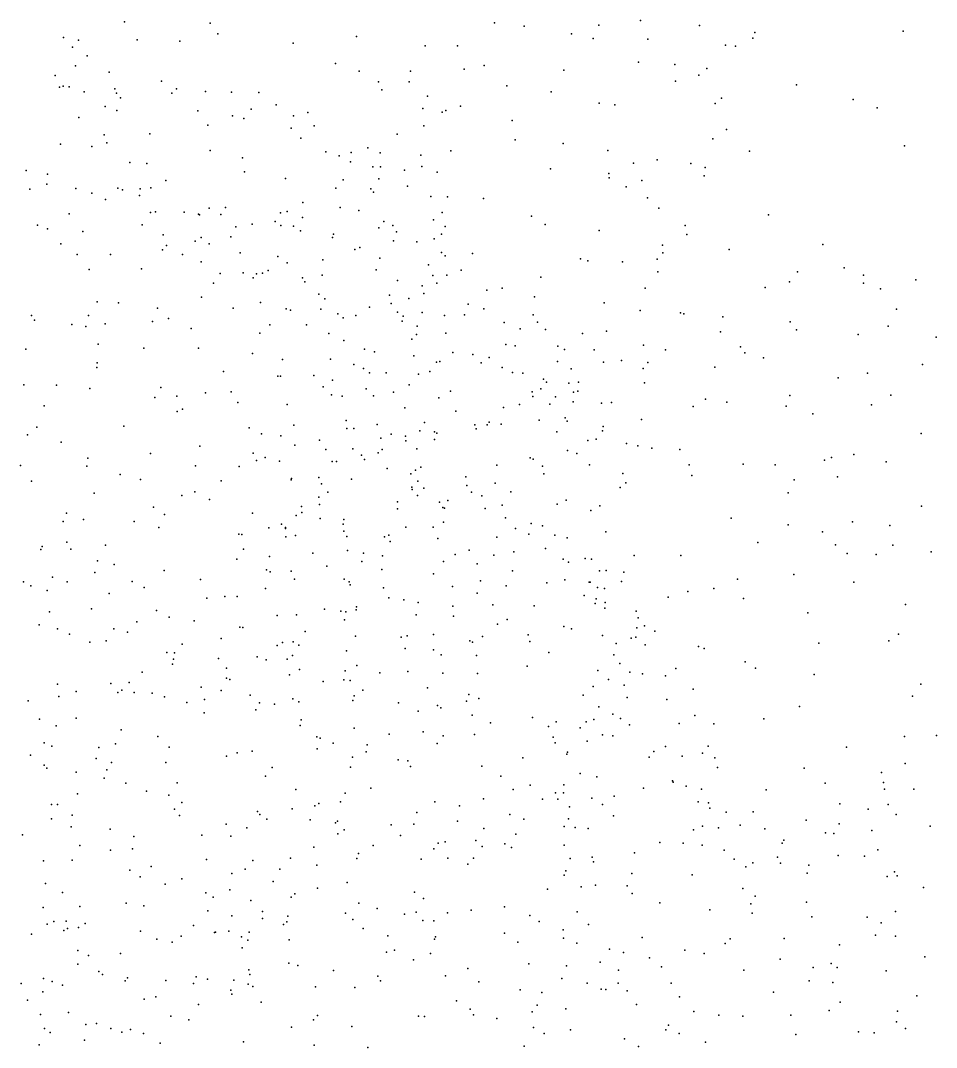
# Model space of a CAD drawing. Header units: metres. Extents: x -23.9 to 23.9, y -28.5 to 28.5.
# Drawn here: x -7.475 to -5.982, y 6.723 to 8.398 of the extents above; entities that cross this region are included whole.
import ezdxf

# ---------------------------------------------------------------- set-up
doc = ezdxf.new("R2010")
doc.units = ezdxf.units.M

msp = doc.modelspace()

# ---------------------------------------------------------------- linework, layer by layer
for p in [(-7.3058, 8.3961, 22.3571), (-7.166, 8.3938, 0.0244), (-6.7025, 8.3944, 24.7648), (-6.5326, 8.3909, 23.874), (-6.4643, 8.3983, 23.7963), (-7.1534, 8.3766, 22.4853), (-6.6544, 8.3893, 22.7711), (-6.577, 8.3765, -6.8494), (-6.3683, 8.3904, 7.4366), (-6.2779, 8.3789, -19.2549), (-6.0362, 8.3809, 11.1299), (-7.4053, 8.3705, 16.2719), (-7.3808, 8.3662, 25.4522), (-7.2852, 8.3671, -16.9432), (-7.2156, 8.3646, 25.3564), (-7.0306, 8.3612, 22.6444), (-6.9276, 8.3724, 25.0872), (-6.5419, 8.369, 22.8489), (-6.4528, 8.3678, 1.1785), (-6.3261, 8.3582, 23.2126), (-6.2815, 8.3698, 12.9068), (-7.3904, 8.3548, 16.5055), (-7.3664, 8.3409, 16.3894), (-6.8155, 8.3569, 24.2236), (-6.7626, 8.357, 24.3066), (-6.3097, 8.3567, 23.3562), (-7.3854, 8.3244, 16.6682), (-6.9619, 8.3281, 25.1605), (-6.7192, 8.325, 24.6399), (-6.4679, 8.3303, 22.9364), (-6.4083, 8.3265, 12.5623), (-7.419, 8.3084, 16.7519), (-7.3307, 8.3142, 13.4428), (-6.9229, 8.3159, 11.8905), (-6.8394, 8.3155, 24.0635), (-6.7517, 8.3188, 11.1794), (-6.5896, 8.3174, 23.9125), (-6.3693, 8.3094, 23.1058), (-6.3562, 8.32, 23.5949), (-7.4058, 8.2912, 16.0997), (-7.2454, 8.2996, 16.6765), (-6.8914, 8.2982, 24.1935), (-6.8415, 8.2982, 25.0058), (-6.6824, 8.2918, 22.761), (-6.4077, 8.2993, 23.7051), (-6.2104, 8.2937, 14.9342), (-7.4119, 8.2899, 13.8434), (-7.396, 8.2901, 22.3872), (-7.3717, 8.2819, 6.7175), (-7.3215, 8.2869, 25.4652), (-7.3188, 8.2799, 16.8472), (-7.2288, 8.2801, 16.825), (-7.221, 8.287, 22.505), (-7.1736, 8.2823, 16.7577), (-7.1313, 8.2816, 25.3722), (-7.0865, 8.2811, 10.2384), (-6.8864, 8.2852, 13.214), (-6.8118, 8.2751, 24.3303), (-6.6104, 8.2821, 22.8125), (-7.3371, 8.2579, 16.2078), (-7.3121, 8.272, 16.4222), (-7.0586, 8.2606, 25.33), (-6.7581, 8.2585, 24.5821), (-6.5321, 8.2633, -17.1895), (-6.5064, 8.2609, 13.3509), (-6.3429, 8.263, 23.1961), (-6.3323, 8.2717, 23.4936), (-6.1179, 8.2693, 6.3697), (-7.3804, 8.2401, 16.9399), (-7.3183, 8.2514, 16.2978), (-7.1861, 8.2508, 25.4288), (-7.1294, 8.2429, 16.8798), (-7.0994, 8.2535, 16.5205), (-7.03, 8.2428, 16.6367), (-7.0071, 8.2484, 22.6821), (-6.8191, 8.2546, 24.901), (-6.7876, 8.2487, 24.4308), (-6.7819, 8.2514, 24.7169), (-6.0785, 8.2562, 0.2513), (-7.1698, 8.2276, 16.3847), (-7.1113, 8.2386, 22.6552), (-6.9963, 8.2267, 16.7232), (-6.8175, 8.2264, 22.7167), (-6.6735, 8.2352, -5.1249), (-7.3391, 8.212, 25.5034), (-7.2642, 8.2133, 17.0034), (-7.0339, 8.2229, 16.8407), (-6.8611, 8.213, 25.0706), (-6.3245, 8.2204, 23.3743), (-7.4102, 8.1969, 15.9928), (-7.3588, 8.1931, 16.0635), (-7.3347, 8.1988, -9.8449), (-7.0184, 8.2063, 24.1147), (-6.9088, 8.1908, 14.7046), (-6.669, 8.204, 22.7873), (-6.5905, 8.1979, 23.8896), (-6.3466, 8.2052, -22.4822), (-6.0343, 8.1938, 0.5833), (-7.1658, 8.1863, 17.0217), (-7.1133, 8.1745, 16.3261), (-6.9777, 8.1843, 25.3013), (-6.9555, 8.1774, 16.4973), (-6.9364, 8.1831, 16.5932), (-6.889, 8.1826, 24.3434), (-6.8228, 8.1788, 24.8581), (-6.7739, 8.1859, 23.9891), (-6.5178, 8.1866, 23.8244), (-6.2867, 8.1852, -17.9699), (-7.2972, 8.1667, 16.1704), (-7.2695, 8.1649, 17.0739), (-6.9371, 8.1681, -22.4327), (-6.9008, 8.1595, 25.2098), (-6.8882, 8.1597, 16.6757), (-6.821, 8.1605, 24.9612), (-6.6112, 8.1566, 22.8471), (-6.4758, 8.1656, 22.9801), (-6.4373, 8.1712, 23.7024), (-6.3827, 8.1653, 13.7762), (-6.359, 8.1585, 23.4848), (-7.4663, 8.1537, 17.0618), (-7.4314, 8.1478, 22.4974), (-7.1103, 8.1516, 22.5773), (-7.0432, 8.1408, 17.019), (-6.891, 8.14, 24.0397), (-6.8495, 8.1544, 24.4681), (-6.796, 8.1511, 24.6922), (-6.5161, 8.1491, -15.9319), (-6.5154, 8.1415, -6.5873), (-6.3605, 8.1449, 23.2774), (-7.4602, 8.1231, 17.777), (-7.4323, 8.1313, 17.4196), (-7.3852, 8.1246, 25.54), (-7.3165, 8.1251, -8.9771), (-7.2802, 8.1237, 17.6262), (-7.2627, 8.1254, 25.5146), (-7.2381, 8.1375, 22.52), (-6.9613, 8.125, 16.3634), (-6.9493, 8.1385, 1.128), (-6.904, 8.124, 16.8828), (-6.8441, 8.1284, 22.6786), (-6.4878, 8.1269, 12.0432), (-6.4623, 8.1375, 7.8003), (-7.3592, 8.1167, 16.0169), (-7.3367, 8.1062, 17.1965), (-7.3091, 8.1221, 17.724), (-7.2814, 8.1128, 17.4407), (-6.8997, 8.1185, 16.4501), (-6.8065, 8.1111, 24.7717), (-6.7794, 8.1106, 22.7604), (-6.7205, 8.1081, 23.9373), (-6.4531, 8.1089, 23.0457), (-7.1676, 8.0921, 22.4615), (-7.1409, 8.0935, 25.4763), (-7.015, 8.1018, 22.5391), (-6.9541, 8.0934, 24.0849), (-6.4348, 8.0922, 23.6391), (-7.3961, 8.083, 17.8704), (-7.2631, 8.0853, 16.1122), (-7.2553, 8.0864, 17.2025), (-7.2083, 8.0859, 17.7307), (-7.1853, 8.0826, 17.4749), (-7.1837, 8.0812, 16.162), (-7.1487, 8.082, 17.163), (-7.0512, 8.0846, 17.1007), (-7.0408, 8.0866, 16.2473), (-7.0158, 8.0769, 14.0835), (-6.9236, 8.0885, 25.2838), (-6.8021, 8.0733, 16.5822), (-6.7876, 8.085, 24.8778), (-6.6423, 8.0792, 23.8758), (-6.2557, 8.0812, 24.8082), (-7.4478, 8.0646, 9.1914), (-7.4315, 8.0585, 22.5597), (-7.2767, 8.0651, 17.3059), (-7.1244, 8.0621, 17.6162), (-7.0974, 8.0662, -13.6436), (-7.0602, 8.0708, 24.3114), (-7.051, 8.0642, 22.441), (-7.0304, 8.0628, 24.1723), (-6.891, 8.0604, 16.3482), (-6.8829, 8.0703, 22.5838), (-6.868, 8.0642, 24.5617), (-6.7828, 8.0623, 16.6877), (-6.6198, 8.0659, -23.2711), (-6.5317, 8.056, 23.7604), (-6.3917, 8.0641, 23.2655), (-7.3738, 8.0545, 22.492), (-7.2429, 8.0486, 22.4156), (-7.1809, 8.0443, -9.3455), (-7.1324, 8.0457, 17.7463), (-7.0186, 8.0551, 9.861), (-6.9664, 8.0443, 16.2567), (-6.9652, 8.0499, 17.0747), (-6.8625, 8.0538, 16.9643), (-6.8011, 8.0425, 25.0596), (-6.7889, 8.0499, 16.7876), (-6.3892, 8.0492, 23.3579), (-7.4097, 8.0344, 15.9091), (-7.2438, 8.0242, -16.5373), (-7.2373, 8.0314, 0.2778), (-7.1903, 8.0384, 17.3268), (-7.1676, 8.034, 22.3788), (-6.9302, 8.0249, 22.4371), (-6.922, 8.0281, 24.477), (-6.8673, 8.0388, 23.9723), (-6.8293, 8.0376, 25.1403), (-6.4284, 8.0317, 23.1972), (-6.3198, 8.0247, -5.6344), (-6.1672, 8.033, 11.5687), (-7.3831, 8.0167, 17.9736), (-7.3285, 8.0165, 25.5592), (-7.2111, 8.0169, 16.0946), (-7.1171, 8.0193, 17.3801), (-7.0555, 8.0137, 17.1841), (-6.9822, 8.0082, 25.3783), (-6.8895, 8.0109, 25.2591), (-6.7887, 8.0201, 22.5989), (-6.7827, 8.0147, 23.9091), (-6.7383, 8.0181, 22.7572), (-6.5621, 8.0098, 11.697), (-6.5506, 8.0064, 22.9994), (-6.4373, 8.0091, 23.5202), (-6.4281, 8.0196, -6.0812), (-7.3634, 7.9922, 22.3812), (-7.2778, 7.9932, 22.3434), (-7.1807, 8.0049, 25.5134), (-7.0715, 7.9909, 25.4495), (-7.0405, 8.0032, 17.6187), (-6.8954, 7.9917, 17.0632), (-6.8103, 7.9997, 22.5119), (-6.7566, 7.991, 13.778), (-6.4939, 8.0046, 23.6473), (-6.1323, 7.9948, 16.2415), (-7.1495, 7.986, 22.3084), (-7.1123, 7.9868, 16.1291), (-7.096, 7.9788, 17.2523), (-7.0907, 7.9852, 24.2792), (-7.0807, 7.9864, -0.1741), (-7.0153, 7.9785, 17.4983), (-7.0117, 7.9724, -15.9047), (-6.9833, 7.9829, 22.346), (-6.8607, 7.9741, 22.4069), (-6.8031, 7.9824, 16.9558), (-6.7801, 7.9833, 24.9706), (-6.6271, 7.9799, 23.7849), (-6.4364, 7.9882, 23.4162), (-6.2214, 7.9724, 16.0756), (-6.2087, 7.9887, 16.2055), (-6.1009, 7.9829, 16.0555), (-6.0156, 7.9754, 16.3704), (-7.1608, 7.9701, 17.9368), (-6.8202, 7.9657, 16.3353), (-6.7966, 7.9701, -7.0534), (-6.715, 7.9585, 16.6191), (-6.6901, 7.9618, 22.6532), (-6.4568, 7.9618, 23.3049), (-6.2614, 7.963, 16.3507), (-6.1007, 7.9702, -15.7728), (-6.0732, 7.9607, 16.431), (-7.3501, 7.9397, 22.301), (-7.1803, 7.9473, 0.7784), (-6.9891, 7.9518, 17.1968), (-6.9791, 7.9447, 24.1177), (-6.8735, 7.9505, 23.9213), (-6.8424, 7.9452, 15.031), (-6.8176, 7.953, 24.6432), (-6.6372, 7.9475, 22.9017), (-7.3155, 7.9378, 8.1612), (-7.2519, 7.9292, 18.0449), (-7.1283, 7.9293, 25.4979), (-7.084, 7.9382, 22.2682), (-7.0419, 7.9283, 24.6399), (-7.0352, 7.9262, 24.2017), (-6.9856, 7.9275, 16.1453), (-6.9064, 7.9311, 17.1347), (-6.8708, 7.9368, 24.5313), (-6.8607, 7.9227, 25.1424), (-6.8203, 7.9221, 17.0466), (-6.7454, 7.9359, 16.898), (-6.7197, 7.9282, 16.4899), (-6.5238, 7.9377, 23.1298), (-6.4653, 7.9255, -19.2822), (-6.0469, 7.9278, 15.9091), (-7.4575, 7.9173, 18.1036), (-7.4527, 7.9099, 15.8493), (-7.3645, 7.9171, 18.0901), (-7.2603, 7.9076, 25.551), (-7.2338, 7.9125, 16.0449), (-6.9579, 7.9202, 24.4115), (-6.9495, 7.9137, 17.6814), (-6.9284, 7.917, 6.1999), (-6.8532, 7.9078, -22.0118), (-6.8512, 7.9163, 16.2438), (-6.784, 7.9171, 24.7273), (-6.7516, 7.9186, 16.3956), (-6.687, 7.9059, 16.7438), (-6.6395, 7.9182, 22.8174), (-6.6325, 7.9063, 22.7092), (-6.3992, 7.9216, 16.2755), (-6.3941, 7.9198, 16.1094), (-6.3303, 7.9153, 16.4245), (-6.2207, 7.9071, 16.5308), (-7.3918, 7.9026, 15.9126), (-7.3689, 7.8992, 25.5733), (-7.3375, 7.9035, 15.9904), (-7.1968, 7.8959, 22.2276), (-7.0853, 7.8884, 17.9652), (-7.0689, 7.902, 14.5823), (-7.0088, 7.9018, 22.247), (-6.8288, 7.8996, 23.8416), (-6.7817, 7.8887, 16.3202), (-6.6608, 7.8955, 22.558), (-6.6195, 7.8942, 23.6837), (-6.5201, 7.8918, 23.478), (-6.334, 7.8904, 15.9431), (-6.2103, 7.8939, -18.868), (-6.0607, 7.9001, 7.2662), (-6.9727, 7.8878, 25.3783), (-6.9484, 7.8764, 17.7766), (-6.8371, 7.8789, 22.3097), (-6.8296, 7.8864, 25.1724), (-6.5588, 7.8879, 23.5765), (-6.1097, 7.8861, 16.5839), (-5.9826, 7.882, 15.8527), (-7.4664, 7.8626, 22.2911), (-7.3484, 7.8703, 22.2428), (-7.2743, 7.8639, 18.1059), (-7.1852, 7.8638, 25.5195), (-7.097, 7.8554, 24.2811), (-6.9147, 7.8622, 24.4752), (-6.8983, 7.858, 23.8729), (-6.7704, 7.8569, 24.8938), (-6.6841, 7.8698, 1.0074), (-6.669, 7.8679, -0.2911), (-6.5991, 7.8672, 23.0813), (-6.5886, 7.862, 22.9663), (-6.5401, 7.8613, 23.3282), (-6.4597, 7.8687, 16.0674), (-6.4237, 7.861, 16.4425), (-6.3014, 7.8661, 0.2952), (-6.2944, 7.8563, 16.5683), (-7.3501, 7.8401, 18.1422), (-7.0484, 7.8455, -0.5006), (-6.9697, 7.846, 16.1189), (-6.8342, 7.8512, 17.11), (-6.7973, 7.841, 23.7482), (-6.7916, 7.8422, 25.0497), (-6.7376, 7.8534, 22.3836), (-6.724, 7.8401, 16.9556), (-6.7111, 7.849, 16.423), (-6.6, 7.8422, 23.194), (-6.525, 7.841, 16.2356), (-6.4953, 7.8441, 16.3553), (-6.4527, 7.8408, 15.9825), (-6.264, 7.8482, 15.8273), (-7.3507, 7.8324, -22.7396), (-7.1443, 7.8259, 22.1742), (-6.9317, 7.8375, 17.2369), (-6.9159, 7.8307, 17.3894), (-6.9064, 7.8237, 22.2328), (-6.8789, 7.8237, 17.5363), (-6.8263, 7.8216, 4.6195), (-6.8081, 7.8259, 16.2424), (-6.6902, 7.8327, 23.6693), (-6.6729, 7.8245, 16.837), (-6.6561, 7.8232, 16.7314), (-6.5774, 7.8305, 22.7919), (-6.4603, 7.8306, -16.5812), (-6.3434, 7.8332, 15.8524), (-6.0943, 7.8233, 23.6142), (-6.0048, 7.8372, 16.6408), (-7.0557, 7.8185, 24.2129), (-7.0514, 7.8183, 25.4321), (-6.9969, 7.8192, 24.1263), (-6.9668, 7.8119, -5.0703), (-6.6229, 7.8135, 16.5217), (-6.6176, 7.8084, 23.3077), (-6.5815, 7.8069, 22.5976), (-6.5653, 7.8086, 22.7026), (-6.4579, 7.8076, 16.5103), (-6.1425, 7.8156, 16.6754), (-7.4701, 7.8043, 15.8506), (-7.4164, 7.8034, 22.2238), (-7.3625, 7.7983, 15.9575), (-7.2464, 7.7998, 22.1678), (-7.1739, 7.7909, -23.2273), (-7.1318, 7.7925, 25.4845), (-6.982, 7.8009, 25.3748), (-6.9684, 7.7881, 22.1824), (-6.9119, 7.7976, 17.8224), (-6.8673, 7.7924, 25.2213), (-6.8419, 7.8042, 24.5999), (-6.774, 7.7938, 23.6639), (-6.6409, 7.7928, 22.4409), (-6.6271, 7.7978, -19.7774), (-6.5737, 7.7923, 10.1053), (-6.5665, 7.7939, 16.1085), (-7.2561, 7.7834, 25.5351), (-7.2206, 7.7858, 6.6427), (-7.1209, 7.7752, 24.9477), (-7.0405, 7.7722, 18.0367), (-6.9507, 7.7859, 17.9141), (-6.8997, 7.7863, 24.5125), (-6.7933, 7.7832, 24.7579), (-6.6618, 7.7719, 23.387), (-6.64, 7.7853, 16.3087), (-6.6125, 7.7728, 16.6007), (-6.6033, 7.7844, 23.0568), (-6.5745, 7.7762, -15.2932), (-6.5279, 7.7745, 15.957), (-6.512, 7.7753, 25.3519), (-6.3583, 7.7806, 16.6347), (-6.3238, 7.7757, 15.7626), (-6.2213, 7.7867, -18.3051), (-6.088, 7.7717, 10.6581), (-6.0564, 7.7872, 15.7179), (-7.4369, 7.7697, -0.35), (-7.22, 7.7609, 15.9999), (-7.2114, 7.7646, 18.1496), (-6.8488, 7.7664, 17.4715), (-6.7655, 7.7613, 23.5752), (-6.6877, 7.7674, 23.4797), (-6.3786, 7.7689, 23.8092), (-6.2268, 7.7693, 16.7093), (-6.1837, 7.757, 15.6988), (-7.0296, 7.7382, 22.1388), (-6.9446, 7.7462, 23.8752), (-6.894, 7.7397, 23.7312), (-6.8165, 7.7426, 22.2291), (-6.7348, 7.7389, -14.2933), (-6.7142, 7.7391, 22.303), (-6.7114, 7.7435, 16.9939), (-6.6918, 7.74, 23.222), (-6.6298, 7.7464, 16.2135), (-6.5872, 7.7505, 15.2007), (-6.5843, 7.7448, 16.017), (-6.4631, 7.7479, 16.5834), (-7.4637, 7.7228, -7.0568), (-7.4485, 7.7353, 18.2233), (-7.3068, 7.7369, 18.2134), (-7.1024, 7.7342, 18.1183), (-7.0823, 7.7243, 25.4296), (-7.0509, 7.7212, 24.311), (-6.943, 7.7329, 24.4632), (-6.9316, 7.733, 4.1975), (-6.8712, 7.7237, 0.6993), (-6.824, 7.7289, 17.5609), (-6.8001, 7.7273, 24.95), (-6.7963, 7.7253, 23.4892), (-6.7324, 7.7322, 16.2596), (-6.6009, 7.7276, -20.353), (-6.5267, 7.7291, 22.6771), (-6.5251, 7.7363, 22.8045), (-6.0069, 7.7246, 25.0726), (-7.4092, 7.7108, 22.1715), (-7.0281, 7.706, 24.1281), (-6.9877, 7.7141, 18.1123), (-6.888, 7.7174, 23.6356), (-6.8476, 7.7204, 17.3994), (-6.8473, 7.7131, 24.6491), (-6.8004, 7.7149, 24.8641), (-6.5501, 7.7133, 22.9662), (-6.5367, 7.7153, 16.5424), (-6.4873, 7.7083, 13.8587), (-6.4689, 7.7047, 15.804), (-7.2632, 7.6924, 25.5098), (-7.183, 7.7039, 18.219), (-7.096, 7.6928, 18.2475), (-6.9775, 7.6985, 23.9879), (-6.9334, 7.7, 17.9698), (-6.9196, 7.6896, 23.5334), (-6.8923, 7.6932, 18.1315), (-6.8858, 7.6988, 17.2834), (-6.8292, 7.6996, 17.7345), (-6.5836, 7.6972, 23.0637), (-6.5684, 7.6922, 22.4845), (-6.4461, 7.701, -5.5402), (-6.4003, 7.6988, 15.7365), (-6.1168, 7.6907, 15.6427), (-7.4752, 7.6727, 25.5346), (-7.3671, 7.6715, 18.287), (-7.3657, 7.6848, 15.9686), (-7.1902, 7.672, 25.4733), (-7.1187, 7.6711, 22.1044), (-7.0905, 7.6807, 16.0175), (-7.0763, 7.6857, 24.2322), (-7.0528, 7.6797, 18.3263), (-6.9669, 7.6792, 25.3063), (-6.9601, 7.679, 18.3211), (-6.9142, 7.6826, 22.1543), (-6.6985, 7.6731, 23.3112), (-6.6441, 7.6852, 16.0594), (-6.6395, 7.6827, 16.8305), (-6.6242, 7.6715, 23.1367), (-6.5476, 7.6737, -6.6837), (-6.3852, 7.6738, 16.7151), (-6.297, 7.675, 16.7521), (-6.2448, 7.6736, 15.6503), (-6.1647, 7.6815, 8.2316), (-6.153, 7.6859, 8.635), (-6.0642, 7.6787, 16.7908), (-7.313, 7.6577, 22.1155), (-6.8774, 7.6677, 18.3378), (-6.8389, 7.659, 18.0368), (-6.8313, 7.6652, 24.7508), (-6.8225, 7.6701, 18.2047), (-6.749, 7.6541, 17.0665), (-6.6219, 7.6588, 15.9599), (-6.4931, 7.6594, 6.138), (-6.3809, 7.6564, 7.4103), (-6.1435, 7.6544, 13.9062), (-7.4573, 7.6469, 15.9209), (-7.2795, 7.6499, 15.9806), (-7.1481, 7.6478, 18.391), (-7.0338, 7.6495, 18.4244), (-7.0336, 7.6514, 25.3625), (-6.9891, 7.6528, 23.5861), (-6.9845, 7.6428, 22.1144), (-6.9355, 7.6504, 24.5065), (-6.8374, 7.6374, 17.2358), (-6.8277, 7.6473, 24.9447), (-6.7478, 7.6401, 18.145), (-6.7014, 7.6439, 16.1361), (-6.4883, 7.6441, 22.7498), (-6.214, 7.6493, 16.7969), (-7.355, 7.6274, 25.5081), (-7.2124, 7.6235, 22.0902), (-7.191, 7.6299, 15.9882), (-6.9888, 7.6208, 23.7379), (-6.974, 7.629, 16.0429), (-6.837, 7.6336, 17.8225), (-6.8283, 7.6239, 17.3573), (-6.8178, 7.6359, 18.3897), (-6.74, 7.6292, 18.3047), (-6.7234, 7.623, 22.2448), (-6.6761, 7.6297, 3.9894), (-6.4979, 7.6366, 22.8731), (-6.2235, 7.6282, 5.201), (-7.2584, 7.6047, 18.4036), (-7.1671, 7.6172, 10.0311), (-7.0171, 7.606, 6.3702), (-6.9877, 7.6088, 23.8249), (-6.8609, 7.6133, 18.4892), (-6.7922, 7.613, 17.1429), (-6.787, 7.6041, 17.6472), (-6.7787, 7.6156, 23.3186), (-6.6901, 7.6079, 18.0682), (-6.6003, 7.6095, 22.3785), (-6.5856, 7.6159, 15.8465), (-6.5306, 7.6067, 22.4999), (-6.0063, 7.6065, 19.7132), (-7.4003, 7.5948, 18.3039), (-7.2404, 7.5927, -19.4951), (-7.0973, 7.5948, 18.5288), (-7.0257, 7.5908, 14.7517), (-7.0164, 7.5962, 23.9789), (-6.8604, 7.602, 25.0454), (-6.7841, 7.6031, 17.9376), (-6.718, 7.6027, 16.0463), (-6.6846, 7.5872, 16.9737), (-6.5452, 7.5993, 16.65), (-7.4058, 7.5812, 15.955), (-7.3723, 7.5844, 22.1003), (-7.2899, 7.5813, 25.4682), (-7.2498, 7.5715, 15.9664), (-7.0706, 7.571, 24.0682), (-7.0499, 7.5768, 23.6199), (-7.0435, 7.5714, 25.3151), (-6.9868, 7.5864, 24.3519), (-6.9495, 7.5767, 25.2069), (-6.948, 7.5846, 18.5515), (-6.8473, 7.5722, 15.9759), (-6.8027, 7.5723, 22.1789), (-6.7855, 7.5804, 17.7389), (-6.643, 7.578, 23.2057), (-6.6245, 7.5742, 18.1508), (-6.3168, 7.5866, 16.7986), (-6.2236, 7.5756, 15.5904), (-6.1189, 7.5807, 16.8452), (-6.0581, 7.575, 7.1201), (-7.1194, 7.5608, 15.9841), (-7.1143, 7.5601, 25.3669), (-7.0432, 7.5696, 14.4117), (-7.0425, 7.5562, 22.0859), (-7.0268, 7.5582, 18.5959), (-6.9479, 7.5657, 24.4797), (-6.943, 7.557, 7.9863), (-6.8821, 7.5562, 24.7978), (-6.875, 7.5588, 24.9444), (-6.6985, 7.5555, 15.9692), (-6.6684, 7.5696, 18.3903), (-6.6467, 7.5609, 15.881), (-6.6044, 7.5591, 18.2403), (-6.5843, 7.5547, 23.1267), (-6.5208, 7.5642, 15.7399), (-6.1678, 7.5646, 4.3315), (-7.4402, 7.5405, 22.0148), (-7.3997, 7.5477, 25.4652), (-7.3368, 7.5427, 18.4558), (-6.8725, 7.5489, 18.587), (-6.795, 7.5533, 18.5438), (-6.6192, 7.5374, 22.3362), (-6.273, 7.5471, 15.1801), (-6.1464, 7.5433, 15.5696), (-6.053, 7.5425, 15.5669), (-7.4419, 7.5354, 7.3979), (-7.3934, 7.5363, 18.3747), (-7.1116, 7.5364, 23.5422), (-7.0695, 7.5241, 23.9854), (-6.9988, 7.5296, 24.2143), (-6.9419, 7.5339, 23.4189), (-6.9163, 7.5295, 15.9243), (-6.885, 7.5251, -5.3056), (-6.7665, 7.5275, 15.9173), (-6.7439, 7.5343, 17.052), (-6.7035, 7.5266, 17.8533), (-6.6711, 7.5317, 18.486), (-6.5905, 7.5201, -18.0178), (-6.5546, 7.5211, 18.1211), (-6.5442, 7.5199, 16.73), (-6.4748, 7.526, 22.6825), (-6.3986, 7.5256, 15.6361), (-6.1278, 7.529, 4.7762), (-6.0803, 7.5274, 6.3817), (-5.9908, 7.5317, 16.8544), (-7.35, 7.517, -13.5867), (-7.3228, 7.5112, -5.4612), (-7.1227, 7.5196, 18.631), (-6.9758, 7.5085, 25.161), (-6.9189, 7.5158, 24.7321), (-6.8864, 7.5032, -0.7262), (-6.7855, 7.5158, 17.4417), (-6.7307, 7.5125, 13.9943), (-6.5819, 7.5147, 18.0062), (-7.4232, 7.4907, 9.2312), (-7.3542, 7.4983, 15.9783), (-7.2412, 7.5014, 25.3918), (-7.1817, 7.4866, -18.1754), (-7.074, 7.5024, 23.7184), (-7.0685, 7.4994, 15.94), (-7.0338, 7.5002, 18.6686), (-7.0288, 7.4875, 24.1101), (-6.9474, 7.4875, 24.3902), (-6.8019, 7.4961, 17.1298), (-6.673, 7.5006, 16.9428), (-6.5311, 7.501, 18.2566), (-6.5204, 7.5015, 23.0235), (-6.4919, 7.4985, 22.9432), (-6.3062, 7.4873, 16.8407), (-6.2143, 7.4948, 5.6438), (-7.4704, 7.4829, 18.3634), (-7.4586, 7.4762, 16.0001), (-7.3991, 7.4828, 18.4891), (-7.293, 7.4832, 0.5267), (-7.2736, 7.4735, 18.6161), (-7.0759, 7.4722, 23.4647), (-6.9395, 7.4831, 25.0239), (-6.9376, 7.4782, 24.5149), (-6.8833, 7.4729, 23.3959), (-6.7708, 7.4752, -20.784), (-6.7256, 7.4844, 18.5983), (-6.6835, 7.4762, 23.264), (-6.6172, 7.4815, 16.8659), (-6.588, 7.486, 15.7675), (-6.5481, 7.4823, 22.9933), (-6.5463, 7.4823, 0.4143), (-6.5347, 7.4737, 18.3839), (-6.5232, 7.4718, 5.0838), (-6.4953, 7.4835, 22.5586), (-6.3452, 7.472, 10.976), (-6.1166, 7.4821, 16.8801), (-7.432, 7.4686, 21.9169), (-7.3306, 7.4641, -18.9657), (-7.1715, 7.4561, 18.6866), (-7.1423, 7.4591, 24.3863), (-7.1222, 7.459, 22.066), (-6.8746, 7.4569, 15.8438), (-6.8506, 7.4537, -6.026), (-6.7306, 7.4644, 17.742), (-6.5563, 7.4604, 23.106), (-6.5365, 7.4554, 16.795), (-6.4195, 7.4578, 16.8156), (-6.3872, 7.4669, -21.0773), (-6.2965, 7.4559, 15.5702), (-7.3594, 7.4388, 18.5842), (-7.2537, 7.4362, 22.0406), (-6.9798, 7.4385, 24.1902), (-6.928, 7.437, 18.7187), (-6.9277, 7.4423, 22.1076), (-6.8269, 7.449, 17.2139), (-6.7702, 7.4431, 17.5375), (-6.705, 7.4455, -5.6645), (-6.6376, 7.4437, 22.2983), (-6.5382, 7.4476, 22.4408), (-6.5229, 7.4402, 17.9613), (-6.5222, 7.4492, 15.6939), (-6.0324, 7.4458, 15.5385), (-7.4281, 7.434, 25.3846), (-7.2327, 7.425, 23.5187), (-7.0566, 7.428, 25.1597), (-7.0253, 7.4289, 18.7319), (-6.9533, 7.435, 24.8041), (-6.9468, 7.421, 24.6039), (-6.9449, 7.4342, 24.3004), (-6.8303, 7.4292, 17.2979), (-6.7693, 7.4267, 22.1906), (-6.6817, 7.4216, 15.8215), (-6.4718, 7.4352, -16.8299), (-6.4682, 7.4241, 22.806), (-6.1918, 7.4323, 16.8825), (-7.4447, 7.4126, 18.5251), (-7.4149, 7.4065, -6.8487), (-7.3232, 7.4062, 21.9599), (-7.2854, 7.4177, 25.336), (-7.192, 7.4193, -5.8545), (-7.1178, 7.409, 18.7323), (-7.1126, 7.4084, 4.0042), (-6.6975, 7.4139, 22.2427), (-6.5897, 7.4099, 18.5571), (-6.5771, 7.4065, 16.8581), (-6.4705, 7.4081, 18.029), (-6.4581, 7.411, 18.2734), (-7.3955, 7.3974, 21.8787), (-7.3356, 7.3865, 4.6058), (-7.3008, 7.401, 18.67), (-7.1484, 7.3904, 23.833), (-7.0111, 7.4021, 24.9911), (-6.9289, 7.3943, 24.401), (-6.8545, 7.3924, 23.3773), (-6.8451, 7.3948, 18.7347), (-6.802, 7.3969, 17.0945), (-6.7427, 7.3868, 17.0333), (-6.7221, 7.3938, 17.6872), (-6.6475, 7.3966, 23.2212), (-6.5265, 7.3956, 18.501), (-6.4798, 7.391, 5.4171), (-6.472, 7.3926, 22.7088), (-6.4409, 7.4023, 18.1853), (-6.0598, 7.3864, 22.8968), (-6.0437, 7.3976, 16.8931), (-7.3623, 7.3846, 25.3189), (-7.2118, 7.3812, 23.658), (-7.0569, 7.3792, 5.0301), (-7.048, 7.3838, 15.83), (-7.031, 7.3852, -19.8339), (-7.0213, 7.3797, 22.0864), (-6.9438, 7.3701, 15.7932), (-6.8484, 7.3742, 15.7829), (-6.8022, 7.3722, -6.6942), (-6.7385, 7.3846, 23.2983), (-6.6448, 7.3857, 17.7464), (-6.5043, 7.3824, 22.5501), (-6.457, 7.3803, 18.3682), (-6.3701, 7.3774, 15.587), (-6.3609, 7.3741, 16.8414), (-6.1736, 7.3826, 25.3078), (-7.2368, 7.3677, -0.7193), (-7.2256, 7.357, 22.0299), (-7.2243, 7.3669, 25.2283), (-7.1526, 7.3578, 25.1572), (-7.0896, 7.3608, 23.986), (-7.0746, 7.3559, -22.2447), (-7.0407, 7.3567, 24.0553), (-7.0319, 7.363, 23.4407), (-6.7896, 7.3638, 7.3065), (-6.7317, 7.3629, 18.7098), (-6.6139, 7.3675, 15.7386), (-6.5081, 7.3641, 15.6716), (-6.2937, 7.3525, 15.5571), (-7.2272, 7.3486, -19.79), (-7.1394, 7.3421, 6.5474), (-7.0206, 7.34, 18.7946), (-6.946, 7.3378, 23.4069), (-6.9267, 7.3464, 22.1191), (-6.8436, 7.3369, 17.2918), (-6.6494, 7.3454, -21.6635), (-6.5342, 7.3383, 7.6858), (-6.4983, 7.3497, 10.581), (-6.4069, 7.3417, 18.129), (-6.2772, 7.342, 16.8747), (-7.2979, 7.3189, 25.2027), (-7.277, 7.3353, 23.4527), (-7.1392, 7.3257, 23.9068), (-7.134, 7.3235, 10.7937), (-7.0367, 7.3314, 24.8499), (-6.9818, 7.3203, 24.7498), (-6.948, 7.3233, -16.5646), (-6.9377, 7.3221, 24.6072), (-6.8897, 7.3344, 18.7849), (-6.7869, 7.3341, 17.4778), (-6.73, 7.3334, 15.7716), (-6.5168, 7.3234, 18.56), (-6.4821, 7.3353, 22.8409), (-6.461, 7.3327, 17.9234), (-6.4239, 7.3296, 18.0085), (-6.1813, 7.3317, 15.5296), (-7.4147, 7.3158, 18.6508), (-7.3843, 7.3039, 25.2122), (-7.3281, 7.3169, 21.8656), (-7.3168, 7.3026, 23.6697), (-7.3099, 7.3063, -6.175), (-7.2897, 7.3024, 23.7742), (-7.1807, 7.311, 18.7849), (-7.1483, 7.3054, 22.0622), (-6.9172, 7.306, 24.4192), (-6.812, 7.31, 17.0641), (-6.5417, 7.3124, 17.7777), (-6.491, 7.3143, 22.6196), (-6.3788, 7.3076, 18.2031), (-6.0076, 7.3158, 24.3327), (-7.4629, 7.289, 25.2493), (-7.413, 7.296, 16.0193), (-7.2606, 7.3011, 18.7574), (-7.2407, 7.2953, 21.9605), (-7.204, 7.2861, 25.0651), (-7.1751, 7.2912, 24.9638), (-7.1008, 7.2979, 23.446), (-7.0314, 7.292, 22.0843), (-7.0213, 7.2871, 15.7573), (-6.9337, 7.2892, 24.2888), (-6.9313, 7.2969, 6.132), (-6.8591, 7.2857, 23.3866), (-6.7484, 7.2882, 23.3005), (-6.7441, 7.2993, 11.0541), (-6.728, 7.2928, -17.5492), (-6.5581, 7.2983, 23.0723), (-6.4864, 7.2941, 17.8408), (-6.4213, 7.2909, 18.4226), (-6.0212, 7.2965, 16.8995), (-7.1761, 7.2693, 23.4768), (-7.0915, 7.274, 18.8179), (-7.0858, 7.2853, -19.4396), (-7.0613, 7.2833, 25.4798), (-6.8269, 7.2722, 10.354), (-6.7953, 7.281, 17.3845), (-6.7902, 7.2774, 22.2055), (-6.5323, 7.2788, 22.9916), (-6.2053, 7.2793, 16.8922), (-7.4443, 7.2587, 8.9197), (-7.3843, 7.2607, 21.7915), (-7.0179, 7.258, 24.0878), (-6.7391, 7.2656, 17.5412), (-6.7091, 7.2532, 22.2735), (-6.6406, 7.2619, 17.6468), (-6.6022, 7.2543, -13.9903), (-6.553, 7.2548, 17.6855), (-6.5406, 7.2582, 22.5222), (-6.5098, 7.2671, 3.8374), (-6.497, 7.2601, 22.7984), (-6.4014, 7.252, -0.409), (-6.3758, 7.2651, 18.3047), (-6.2634, 7.2593, 15.5467), (-7.4169, 7.2483, 23.6566), (-7.3111, 7.2417, -17.457), (-7.0194, 7.2487, -6.3521), (-6.9313, 7.244, 24.5105), (-6.8187, 7.2382, 15.7187), (-6.6146, 7.247, 23.1229), (-6.563, 7.2449, 18.6645), (-6.4822, 7.2499, 17.7564), (-6.345, 7.2515, 0.1187), (-7.4368, 7.2204, 21.7372), (-7.3202, 7.2185, 15.906), (-7.2514, 7.2305, 21.9068), (-6.9921, 7.2303, 22.1279), (-6.9865, 7.2279, 18.8427), (-6.9654, 7.22, 24.2153), (-6.8742, 7.2344, 17.2971), (-6.7958, 7.2192, 17.0585), (-6.7863, 7.2318, 23.3568), (-6.7353, 7.234, 17.4607), (-6.6067, 7.2296, 22.4149), (-6.6038, 7.2202, 14.1767), (-6.5515, 7.2232, 16.9459), (-6.5267, 7.2336, 15.687), (-6.5098, 7.2318, 5.9728), (-6.0342, 7.2309, 6.0184), (-5.982, 7.2321, 14.743), (-7.4243, 7.2151, 25.2878), (-7.3475, 7.2128, 23.5004), (-7.2331, 7.2131, 25.0276), (-7.122, 7.204, 23.5315), (-7.0978, 7.2065, 23.9842), (-6.9914, 7.2107, 23.5045), (-6.9115, 7.2057, -20.2719), (-6.9099, 7.2172, 15.7145), (-6.5848, 7.2017, 17.5492), (-6.5834, 7.2051, 23.0477), (-6.4426, 7.2063, 17.8165), (-6.424, 7.2144, 15.618), (-6.3635, 7.2035, 18.0253), (-6.3544, 7.215, 16.8565), (-6.1284, 7.2135, 15.5314), (-7.4589, 7.2002, 18.6717), (-7.3518, 7.1949, 25.142), (-7.3269, 7.1881, 3.6334), (-7.2381, 7.188, 23.5489), (-7.1392, 7.1983, 24.9282), (-6.9338, 7.1968, 24.3817), (-6.8596, 7.1928, 22.1942), (-6.8437, 7.1912, 23.4514), (-6.6561, 7.196, 18.752), (-6.4504, 7.197, 18.5494), (-6.3967, 7.1987, 17.9282), (-6.3435, 7.1959, 18.1442), (-6.0331, 7.1868, 17.7713), (-7.4366, 7.184, 23.4821), (-7.4321, 7.1789, 23.7593), (-7.3843, 7.1723, 15.9562), (-7.3345, 7.1763, 23.8054), (-7.065, 7.1802, 22.0823), (-6.9375, 7.1804, 17.2164), (-6.8394, 7.1815, 17.4061), (-6.7229, 7.182, 15.7099), (-6.5631, 7.1702, 17.4721), (-6.3388, 7.1801, 18.2453), (-6.1978, 7.1791, 3.9911), (-6.0715, 7.1719, 7.9461), (-7.3387, 7.1625, 10.5703), (-7.3037, 7.1543, 25.0372), (-7.2197, 7.1552, 18.8295), (-7.0758, 7.1659, 24.8413), (-6.6923, 7.1662, 22.3347), (-6.6442, 7.1514, 22.4104), (-6.5896, 7.1518, 26.0073), (-6.5356, 7.165, 22.8403), (-6.4125, 7.1585, 7.3102), (-6.4111, 7.1561, 22.8468), (-6.1635, 7.1547, 16.8827), (-6.0681, 7.1555, 17.5683), (-7.3821, 7.1371, 21.746), (-7.2699, 7.1415, 21.8363), (-7.2332, 7.1352, 9.808), (-7.0263, 7.1444, 24.1032), (-6.946, 7.138, 24.4982), (-6.9039, 7.1462, 17.2896), (-6.6723, 7.1443, 23.2728), (-6.6032, 7.1386, 17.3981), (-6.5901, 7.1387, -19.0522), (-6.4594, 7.1463, 17.5009), (-6.3902, 7.1495, 18.4828), (-6.3651, 7.1449, 17.8038), (-6.2595, 7.1434, 16.8744), (-6.0669, 7.1448, 16.886), (-6.0188, 7.145, 17.4931), (-7.425, 7.12, 25.2568), (-7.4148, 7.1199, 4.3653), (-7.2123, 7.1228, 23.9052), (-6.9888, 7.1216, 24.2049), (-6.9538, 7.1239, 15.6942), (-6.7999, 7.124, 15.688), (-6.7206, 7.1288, 14.8624), (-6.6244, 7.1283, 23.1756), (-6.599, 7.1282, 23.0874), (-6.5436, 7.1301, 22.7355), (-6.5265, 7.1195, 18.6776), (-6.5076, 7.1333, 16.9479), (-6.3704, 7.1243, 15.6085), (-6.3536, 7.1224, 18.3894), (-6.1396, 7.1207, 17.8653), (-6.0606, 7.1196, 14.391), (-7.3912, 7.1022, 23.8144), (-7.224, 7.1123, 24.9642), (-7.2163, 7.1018, 11.1483), (-7.0887, 7.1083, 15.7283), (-7.0849, 7.1034, 24.0435), (-7.0325, 7.1129, 24.7527), (-6.9956, 7.1174, 24.6755), (-6.8291, 7.1066, 17.0476), (-6.7595, 7.1178, 18.8248), (-6.6777, 7.1033, 23.3535), (-6.5802, 7.1161, 22.5932), (-6.5084, 7.1012, 17.3784), (-6.3513, 7.1135, 17.9591), (-6.3249, 7.1074, 17.6011), (-6.2806, 7.1077, 15.5817), (-6.0933, 7.1124, 15.5489), (-6.0479, 7.1037, 17.425), (-7.4247, 7.0965, 16.0015), (-7.1401, 7.0875, 23.9776), (-7.0736, 7.096, 22.0749), (-7.0031, 7.0946, 22.1927), (-6.9619, 7.0901, 23.5917), (-6.9582, 7.0924, 17.1961), (-6.8712, 7.0866, 23.5548), (-6.8342, 7.0875, 5.2581), (-6.7627, 7.0923, 17.3223), (-6.6546, 7.0957, 17.0205), (-6.5819, 7.0962, 22.9936), (-6.3019, 7.0861, -16.4289), (-6.1946, 7.0944, 15.5669), (-6.1404, 7.088, 17.9578), (-5.9924, 7.0846, 18.1042), (-7.4721, 7.0703, -20.0355), (-7.3927, 7.0832, 23.5777), (-7.3291, 7.0796, 15.8752), (-7.1797, 7.0698, 21.9468), (-7.1323, 7.0682, 24.8664), (-7.1064, 7.0815, 23.6295), (-6.9578, 7.0718, -19.3336), (-6.9477, 7.0782, -17.1641), (-6.8557, 7.069, 22.274), (-6.7197, 7.0807, 22.3859), (-6.6675, 7.0711, 17.288), (-6.5892, 7.0837, 15.7222), (-6.5712, 7.0821, 17.3239), (-6.55, 7.0808, 22.9052), (-6.3781, 7.0783, 16.8772), (-6.3633, 7.0844, 15.1179), (-6.3375, 7.0815, 17.5043), (-6.2618, 7.0802, 17.7167), (-6.1627, 7.0734, 17.5143), (-6.1493, 7.0727, 16.8621), (-6.0871, 7.0773, 18.0585), (-7.3787, 7.0531, 25.1009), (-7.2904, 7.0676, 24.9924), (-6.9001, 7.053, 18.8701), (-6.7945, 7.0568, 22.335), (-6.7828, 7.0587, -15.2296), (-6.733, 7.061, 23.4638), (-6.7228, 7.0515, 15.6886), (-6.6858, 7.0554, 24.0644), (-6.5891, 7.0534, 22.709), (-6.4329, 7.0575, 18.5694), (-6.3951, 7.0568, 17.3833), (-6.3638, 7.0532, 18.4415), (-6.2335, 7.0568, 17.6162), (-6.2308, 7.0618, 17.8312), (-7.3285, 7.0452, 23.8619), (-7.2925, 7.0475, 21.7999), (-6.9972, 7.0499, 18.8814), (-6.924, 7.0399, 23.5158), (-6.8012, 7.0473, 14.4255), (-6.6747, 7.0496, 18.7971), (-6.4743, 7.0407, 17.314), (-6.3281, 7.0452, 18.3397), (-6.1421, 7.0365, 25.1746), (-6.0991, 7.0355, 25.546), (-6.0777, 7.0459, 17.3624), (-7.4378, 7.0281, 25.3239), (-7.3912, 7.0289, 25.1876), (-7.262, 7.0186, 25.7283), (-7.1719, 7.03, 3.3005), (-7.0965, 7.0285, 18.8738), (-7.0353, 7.0322, 15.7007), (-6.9922, 7.0207, 24.5375), (-6.9272, 7.0318, -0.7029), (-6.8221, 7.0304, 15.675), (-6.7788, 7.0324, 23.5332), (-6.746, 7.0222, 23.0646), (-6.7365, 7.0324, 17.2457), (-6.5793, 7.0319, 23.2416), (-6.5434, 7.0336, 18.7071), (-6.5413, 7.0265, 23.0697), (-6.3119, 7.0307, 18.2097), (-6.293, 7.0183, 16.8482), (-6.2815, 7.0244, 17.4663), (-6.2409, 7.0337, 25.8913), (-6.236, 7.0242, 15.5969), (-6.1899, 7.0208, 18.0303), (-7.297, 7.0127, 25.3441), (-7.28, 7.0017, 18.8262), (-7.1309, 7.007, 15.7313), (-7.109, 7.0144, 24.802), (-7.0524, 7.0143, 17.0914), (-6.589, 7.0044, 17.0126), (-6.5862, 7.0114, 17.2372), (-6.4784, 7.0071, 16.9458), (-6.3802, 7.005, -23.3548), (-6.1927, 7.0077, 17.4205), (-6.0623, 7.0022, 16.8773), (-6.0502, 7.0098, 15.5661), (-6.0461, 7.0036, 18.1831), (-7.4344, 6.9909, 21.6918), (-7.2393, 6.99, 23.9467), (-7.2123, 6.9987, 15.7764), (-7.0636, 6.994, 22.1859), (-6.9429, 6.9927, 15.6802), (-6.5612, 6.9855, 10.0621), (-6.5379, 6.9881, 23.1765), (-6.4865, 6.9871, 17.2492), (-6.003, 6.9843, 3.702), (-7.4066, 6.9762, -18.8499), (-7.1729, 6.9758, 9.37), (-7.1613, 6.9685, 5.4714), (-7.1339, 6.9804, 7.1433), (-7.034, 6.9688, 23.6856), (-7.0283, 6.9743, 24.2708), (-6.9913, 6.9834, 24.5108), (-6.8331, 6.977, 17.2091), (-6.6161, 6.9819, 23.3877), (-6.4781, 6.9744, 5.6906), (-6.2978, 6.9828, -21.1403), (-6.2774, 6.9701, 18.0903), (-7.4383, 6.952, 16.012), (-7.3788, 6.9536, 25.0857), (-7.3029, 6.9588, 23.6859), (-7.2741, 6.9543, 15.8259), (-7.0998, 6.9632, 24.1225), (-6.9236, 6.9589, 18.8734), (-6.8183, 6.9662, 22.3949), (-6.6861, 6.9526, 18.8039), (-6.4331, 6.9593, 18.5721), (-6.2845, 6.9578, 15.6544), (-6.1938, 6.9606, 18.0967), (-7.1696, 6.9464, 21.9588), (-7.1308, 6.938, -13.6509), (-7.081, 6.945, 17.1361), (-7.0808, 6.934, 18.8708), (-7.0395, 6.9377, 24.5138), (-6.9455, 6.9425, 17.2309), (-6.8937, 6.9499, 17.077), (-6.8493, 6.9407, 26.1277), (-6.8302, 6.9443, -20.7654), (-6.7792, 6.9431, 15.6835), (-6.7407, 6.9474, 23.5515), (-6.6449, 6.9388, 22.6385), (-6.5676, 6.9445, 23.3213), (-6.3515, 6.9479, -21.9896), (-6.2824, 6.9423, 17.3608), (-6.1849, 6.9365, 17.3396), (-6.0948, 6.9358, -15.9303), (-6.0485, 6.9453, 24.1459), (-7.4318, 6.9244, 18.7218), (-7.4207, 6.9291, 25.2594), (-7.4008, 6.9295, 23.9009), (-7.3989, 6.9175, 0.3239), (-7.3808, 6.9189, 4.047), (-7.3701, 6.9258, -0.5133), (-7.193, 6.9223, 6.4055), (-7.0465, 6.924, 22.2785), (-7.0411, 6.9285, 24.3853), (-6.9336, 6.9323, 0.4938), (-6.9168, 6.9175, 23.6693), (-6.8193, 6.9303, 18.8511), (-6.8013, 6.9298, 17.087), (-6.6295, 6.9287, -0.5107), (-6.5491, 6.924, 16.9858), (-6.0721, 6.9266, 17.1668), (-7.4575, 6.908, 21.6885), (-7.4049, 6.9141, 23.6657), (-7.2799, 6.913, 5.0692), (-7.2135, 6.9049, 10.1887), (-7.159, 6.9109, -22.1039), (-7.1574, 6.9116, 24.7692), (-7.1355, 6.9133, 15.7431), (-7.1149, 6.904, 24.6822), (-7.1024, 6.9113, 22.1291), (-6.8762, 6.9055, 5.7157), (-6.8001, 6.9002, 23.6141), (-6.7986, 6.904, 15.1128), (-6.6861, 6.9097, 22.5533), (-6.5908, 6.9152, 15.7336), (-6.5899, 6.9018, 17.1574), (-6.462, 6.903, 17.1989), (-6.3181, 6.9007, 17.2836), (-6.2304, 6.9014, 16.7595), (-6.0812, 6.9067, 17.0774), (-6.0488, 6.9048, 18.2572), (-7.2528, 6.9, 18.8238), (-7.2281, 6.895, 23.7175), (-7.1137, 6.8861, 24.2152), (-7.1045, 6.8984, 8.7613), (-7.0375, 6.899, 15.7099), (-6.6644, 6.8953, 23.5057), (-6.5681, 6.8937, 22.7547), (-6.5153, 6.884, 22.8825), (-6.3264, 6.8928, 18.3214), (-6.1399, 6.891, 17.2204), (-7.3816, 6.8819, 8.4121), (-7.3645, 6.8737, 23.9575), (-7.3122, 6.8765, 21.7937), (-6.8785, 6.8787, 3.8837), (-6.8653, 6.8823, 9.8529), (-6.807, 6.8768, 9.0291), (-6.4923, 6.8784, 23.1198), (-6.4499, 6.8695, 18.5774), (-6.3922, 6.882, 18.4968), (-6.3607, 6.8766, 16.85), (-6.2369, 6.8674, 15.697), (-6.001, 6.8711, 15.5018), (-7.3817, 6.8593, 25.0198), (-7.1031, 6.8503, 24.5306), (-7.0377, 6.861, 22.346), (-7.0233, 6.8571, 23.7241), (-6.8344, 6.8662, 17.1365), (-6.7461, 6.8521, 18.8158), (-6.6463, 6.8598, 11.3717), (-6.5852, 6.8567, 17.0277), (-6.5303, 6.8628, 15.7591), (-6.4302, 6.8549, 15.7791), (-6.1829, 6.8541, 18.2081), (-6.1536, 6.8603, 16.9204), (-6.1437, 6.8539, 17.0272), (-7.438, 6.8359, 18.7007), (-7.3473, 6.8475, 15.9058), (-7.3415, 6.8427, 18.771), (-7.3008, 6.8372, 24.8333), (-7.1887, 6.8389, 15.7861), (-7.1703, 6.8351, 21.9867), (-7.1274, 6.8335, 24.2833), (-7.1015, 6.8423, 24.4003), (-6.9648, 6.8491, 22.4102), (-6.8928, 6.8396, -23.421), (-6.7822, 6.8402, 22.502), (-6.593, 6.8361, 22.6908), (-6.5002, 6.8495, 18.6448), (-6.2958, 6.8497, 14.0762), (-6.0642, 6.8487, 7.7017), (-7.4744, 6.828, 16.13), (-7.4238, 6.8309, 16.0238), (-7.4069, 6.8251, 25.1178), (-7.3047, 6.8323, 24.0349), (-7.2381, 6.8329, 24.1007), (-7.193, 6.8278, 18.8311), (-7.1322, 6.8171, 23.7427), (-7.1042, 6.8267, 22.1946), (-7.0964, 6.823, 15.7464), (-6.9941, 6.8224, 17.0387), (-6.9301, 6.8215, 18.8518), (-6.8885, 6.8322, 15.6965), (-6.728, 6.8307, 15.7067), (-6.6604, 6.8175, 18.7585), (-6.5517, 6.8283, 17.1142), (-6.5284, 6.8187, 22.8016), (-6.5211, 6.8181, -15.6563), (-6.5011, 6.8281, 23.2441), (-6.4144, 6.8281, 17.1725), (-6.1895, 6.8319, -19.1408), (-6.1509, 6.8296, 17.1327), (-7.4639, 6.8009, 23.9833), (-7.439, 6.8141, 21.7236), (-7.2735, 6.8024, -21.3421), (-7.2544, 6.806, 24.7443), (-7.131, 6.8103, 22.1087), (-6.7643, 6.7997, 23.6169), (-6.6256, 6.8133, 15.7422), (-6.4861, 6.816, 22.9392), (-6.4007, 6.8062, 3.926), (-6.2477, 6.8139, 17.2824), (-6.0141, 6.8076, -13.9902), (-7.1853, 6.7933, 24.6048), (-7.0829, 6.7971, 18.8423), (-6.7424, 6.7858, 23.8158), (-6.6332, 6.7926, 22.6242), (-6.586, 6.7867, 23.4351), (-6.471, 6.7935, 23.0501), (-6.1571, 6.7839, 16.75), (-6.139, 6.7971, 15.6018), (-7.4428, 6.777, 25.2219), (-7.3968, 6.7805, -15.4223), (-7.2303, 6.7748, 21.9362), (-7.201, 6.7684, -19.3463), (-6.9976, 6.7686, 15.7318), (-6.9911, 6.7756, 17.1548), (-6.8264, 6.7747, 18.8173), (-6.8167, 6.7742, 9.3827), (-6.7365, 6.7768, 14.1423), (-6.6989, 6.7706, 22.55), (-6.6412, 6.7814, 23.5151), (-6.3775, 6.7823, 18.3777), (-6.3367, 6.776, 18.2741), (-6.2974, 6.7745, 15.7536), (-6.2192, 6.776, 15.6971), (-6.0455, 6.7826, 18.3249), (-7.4361, 6.7545, 18.6665), (-7.3686, 6.7612, 24.094), (-7.3512, 6.7625, 23.7187), (-7.3281, 6.7546, 18.7443), (-7.296, 6.7528, 24.1704), (-7.0334, 6.7565, 23.7384), (-6.9353, 6.7579, 17.0913), (-6.6391, 6.7561, 17.0194), (-6.5786, 6.7525, 22.694), (-6.423, 6.7523, 18.4646), (-6.4189, 6.7596, 15.8547), (-6.0473, 6.7654, 8.772), (-6.0324, 6.7544, -15.2318), (-7.4269, 6.7478, 25.056), (-7.3707, 6.7355, 24.7353), (-7.3099, 6.7482, 15.9143), (-7.2747, 6.746, 24.6421), (-7.1119, 6.7329, 22.311), (-6.6218, 6.7461, -0.178), (-6.4904, 6.7373, 18.5639), (-6.4016, 6.7465, 16.8245), (-6.2113, 6.7445, 17.1345), (-6.1092, 6.749, 11.1877), (-6.0835, 6.7472, 15.5407), (-7.4446, 6.7278, 25.1456), (-7.2475, 6.7306, 24.5086), (-6.9966, 6.7272, 18.8264), (-6.9092, 6.7235, 18.8147), (-6.6541, 6.7257, 15.7644), (-6.468, 6.725, 17.1038), (-6.3585, 6.7319, 17.1429)]:
    msp.add_point(p)

doc.saveas('drawing.dxf')
